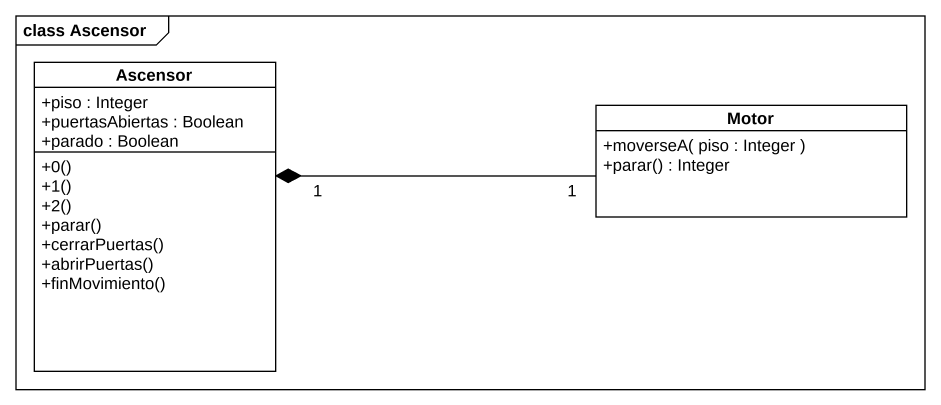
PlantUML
@startuml
mainframe class Ascensor
hide circle
hide empty members
skinparam classAttributeIconSize 0
class Ascensor {
  +piso : Integer
  +puertasAbiertas : Boolean
  +parado : Boolean
  +0()
  +1()
  +2()
  +parar()
  +cerrarPuertas()
  +abrirPuertas()
  +finMovimiento()
}
class Motor {
  +moverseA( piso : Integer )
  +parar() : Integer
}
Ascensor "1" *-right- "1" Motor
@enduml
